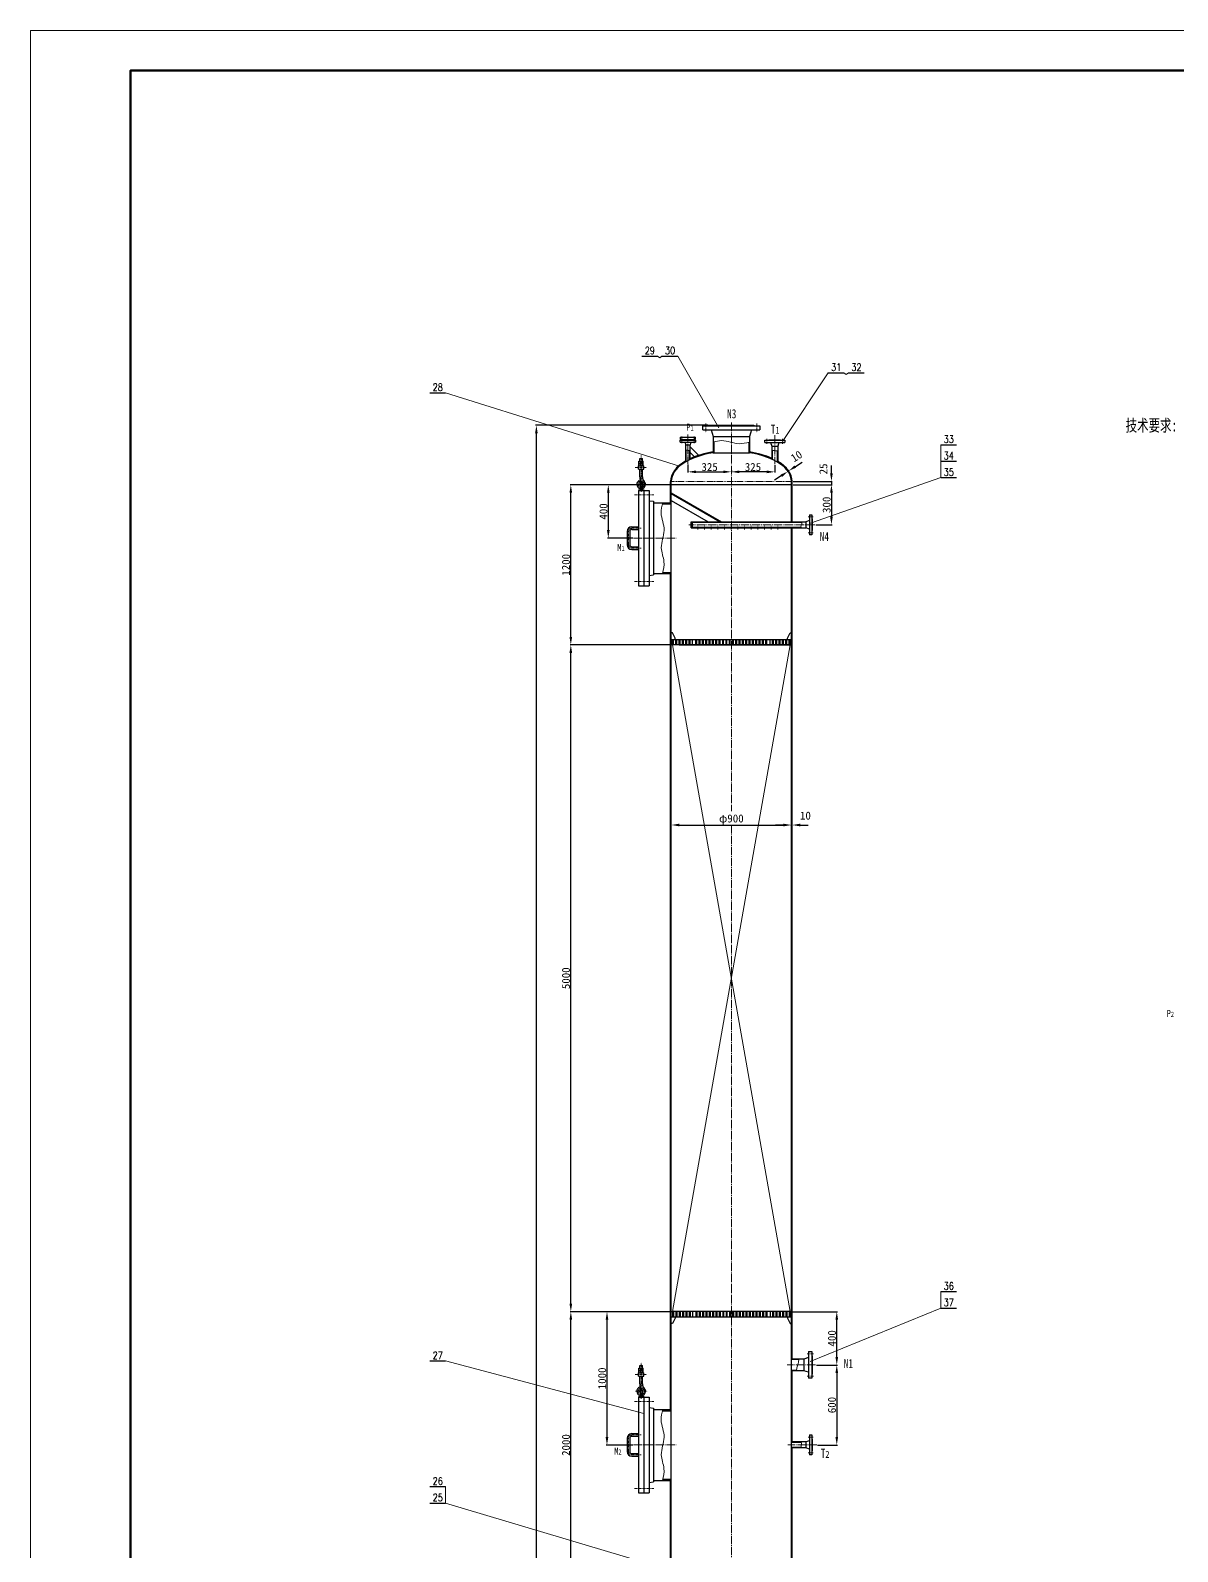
# Model space of a CAD drawing. Extents: x -6371 to 73907, y -14473 to 10757.
# Drawn here: x 56087 to 64683, y -649 to 10757 of the extents above; entities that cross this region are included whole.
import ezdxf
from ezdxf.enums import TextEntityAlignment as Align

# ---------------------------------------------------------------- set-up
doc = ezdxf.new("R2010")
doc.units = 0
doc.header["$LTSCALE"] = 25
doc.header["$PDMODE"] = 1
for name, pattern in [('JXX-L', [2.95, 1.9, -0.25, 0.15, -0.25, 0.15, -0.25]), ('ZXX-L', [3.28, 2.5, -0.3, 0.18, -0.3]), ('ZXX-S', [1.27, 0.75, -0.2, 0.12, -0.2])]:
    doc.linetypes.add(name, pattern=pattern)
doc.layers.get('Defpoints').update_dxf_attribs({"linetype": 'CONTINUOUS'})
for name, color, linetype, lineweight in [('A 粗实线', 1, 'CONTINUOUS', 25), ('B 细实线', 7, 'CONTINUOUS', 15), ('C 文 字', 2, 'CONTINUOUS', 20), ('D 短中心线', 3, 'ZXX-S', 18), ('E 长中心线', 3, 'ZXX-L', 15), ('I 长双点线', 3, 'JXX-L', 15), ('J 标注尺寸', 2, 'CONTINUOUS', 15)]:
    doc.layers.add(name, color=color, linetype=linetype, lineweight=lineweight)
doc.styles.add('HZTXT', font='SIMFANG.TTF', dxfattribs={"width": 0.75})
doc.styles.add('ROMANC', font='romanc', dxfattribs={"width": 0.7, "height": 6})
doc.styles.get("Standard").update_dxf_attribs({"font": 'SIMFANG.TTF'})
doc.dimstyles.new('通用标注4.0', dxfattribs={"dimtxt": 60, "dimasz": 60, "dimexe": 6, "dimexo": 6, "dimgap": 6, "dimtad": 1, "dimdec": 0, "dimzin": 0, "dimdsep": 46, "dimtxsty": 'Standard', "dimcen": 6, "dimadec": 0, "dimazin": 0, "dimtfac": 0.375, "dimtdec": 0, "dimtmove": 2, "dimatfit": 3, "dimfxl": 0, "dimtzin": 0, "dimarcsym": 0})

# ---------------------------------------------------------------- blocks, each defined once
blk = doc.blocks.new('*D110')
at = {"layer": 'Defpoints', "color": 0}
for p in [(60136, 1150), (60899, 1150), (60899, -850)]:
    blk.add_point(p, dxfattribs=at)
at = {"layer": 'J 标注尺寸', "color": 0, "lineweight": -2}
for p, q in [((60893, 1150), (60130, 1150)), ((60136, -790), (60136, 1090)), ((60893, -850), (60130, -850))]:
    blk.add_line(p, q, dxfattribs=at)
at = {"layer": 'J 标注尺寸', "color": 0}
for points in [[(60126, 1090), (60146, 1090), (60136, 1150)], [(60126, -790), (60146, -790), (60136, -850)]]:
    blk.add_solid(points, dxfattribs=at)
at = {"layer": 'J 标注尺寸', "color": 0, "insert": (60100, 150), "char_height": 60, "attachment_point": 5, "rotation": 90}
blk.add_mtext('2000', dxfattribs=at)
blk = doc.blocks.new('*D111')
at = {"layer": 'Defpoints', "color": 0}
for p in [(60136, 6150), (60899, 6150), (60899, 1150)]:
    blk.add_point(p, dxfattribs=at)
at = {"layer": 'J 标注尺寸', "color": 0, "lineweight": -2}
for p, q in [((60893, 6150), (60130, 6150)), ((60136, 1210), (60136, 6090)), ((60893, 1150), (60130, 1150))]:
    blk.add_line(p, q, dxfattribs=at)
at = {"layer": 'J 标注尺寸', "color": 0}
for points in [[(60126, 6090), (60146, 6090), (60136, 6150)], [(60126, 1210), (60146, 1210), (60136, 1150)]]:
    blk.add_solid(points, dxfattribs=at)
at = {"layer": 'J 标注尺寸', "color": 0, "insert": (60100, 3650), "char_height": 60, "attachment_point": 5, "rotation": 90}
blk.add_mtext('5000', dxfattribs=at)
blk = doc.blocks.new('*D112')
at = {"layer": 'Defpoints', "color": 0}
for p in [(60136, 7350), (60883, 7350), (60899, 6150)]:
    blk.add_point(p, dxfattribs=at)
at = {"layer": 'J 标注尺寸', "color": 0, "lineweight": -2}
for p, q in [((60877, 7350), (60130, 7350)), ((60136, 6210), (60136, 7290)), ((60893, 6150), (60130, 6150))]:
    blk.add_line(p, q, dxfattribs=at)
at = {"layer": 'J 标注尺寸', "color": 0}
for points in [[(60126, 7290), (60146, 7290), (60136, 7350)], [(60126, 6210), (60146, 6210), (60136, 6150)]]:
    blk.add_solid(points, dxfattribs=at)
at = {"layer": 'J 标注尺寸', "color": 0, "insert": (60100, 6750), "char_height": 60, "attachment_point": 5, "rotation": 90}
blk.add_mtext('1200', dxfattribs=at)
blk = doc.blocks.new('*D113')
at = {"layer": 'Defpoints', "color": 0}
for p in [(60883, 7350), (60417, 6950), (60606, 6950)]:
    blk.add_point(p, dxfattribs=at)
at = {"layer": 'J 标注尺寸', "color": 0, "lineweight": -2}
for p, q in [((60877, 7350), (60411, 7350)), ((60417, 7290), (60417, 7010)), ((60600, 6950), (60411, 6950))]:
    blk.add_line(p, q, dxfattribs=at)
at = {"layer": 'J 标注尺寸', "color": 0}
for points in [[(60407, 7290), (60427, 7290), (60417, 7350)], [(60407, 7010), (60427, 7010), (60417, 6950)]]:
    blk.add_solid(points, dxfattribs=at)
at = {"layer": 'J 标注尺寸', "color": 0, "insert": (60381, 7150), "char_height": 60, "attachment_point": 5, "rotation": 90}
blk.add_mtext('400', dxfattribs=at)
blk = doc.blocks.new('*D114')
at = {"layer": 'Defpoints', "color": 0}
for p in [(61795, 7350), (61965, 7050), (62089, 7050)]:
    blk.add_point(p, dxfattribs=at)
at = {"layer": 'J 标注尺寸', "color": 0, "lineweight": -2}
for p, q in [((61801, 7350), (62095, 7350)), ((62089, 7290), (62089, 7110)), ((61971, 7050), (62095, 7050))]:
    blk.add_line(p, q, dxfattribs=at)
at = {"layer": 'J 标注尺寸', "color": 0}
for points in [[(62079, 7290), (62099, 7290), (62089, 7350)], [(62079, 7110), (62099, 7110), (62089, 7050)]]:
    blk.add_solid(points, dxfattribs=at)
at = {"layer": 'J 标注尺寸', "color": 0, "insert": (62053, 7200), "char_height": 60, "attachment_point": 5, "rotation": 90}
blk.add_mtext('300', dxfattribs=at)
blk = doc.blocks.new('*D115')
at = {"layer": 'Defpoints', "color": 0}
for p in [(61795, 7375), (61795, 7350), (62089, 7350)]:
    blk.add_point(p, dxfattribs=at)
at = {"layer": 'J 标注尺寸', "color": 0, "lineweight": -2}
for p, q in [((62089, 7435), (62089, 7495)), ((61801, 7375), (62095, 7375)), ((61801, 7350), (62095, 7350)), ((62089, 7375), (62089, 7350)), ((62089, 7290), (62089, 7230))]:
    blk.add_line(p, q, dxfattribs=at)
at = {"layer": 'J 标注尺寸', "color": 0}
for points in [[(62079, 7435), (62099, 7435), (62089, 7375)], [(62079, 7290), (62099, 7290), (62089, 7350)]]:
    blk.add_solid(points, dxfattribs=at)
at = {"layer": 'J 标注尺寸', "color": 0, "insert": (62029, 7469), "char_height": 60, "attachment_point": 5, "rotation": 90}
blk.add_mtext('25', dxfattribs=at)
blk = doc.blocks.new('*D116')
at = {"layer": 'Defpoints', "color": 0}
for p in [(61014, 7508), (61339, 7462), (61339, 7447)]:
    blk.add_point(p, dxfattribs=at)
at = {"layer": 'J 标注尺寸', "color": 0, "lineweight": -2}
for p, q in [((61014, 7502), (61014, 7441)), ((61074, 7447), (61279, 7447)), ((61339, 7456), (61339, 7441))]:
    blk.add_line(p, q, dxfattribs=at)
at = {"layer": 'J 标注尺寸', "color": 0}
for points in [[(61074, 7457), (61074, 7437), (61014, 7447)], [(61279, 7457), (61279, 7437), (61339, 7447)]]:
    blk.add_solid(points, dxfattribs=at)
at = {"layer": 'J 标注尺寸', "color": 0, "insert": (61176, 7483), "char_height": 60, "attachment_point": 5}
blk.add_mtext('325', dxfattribs=at)
blk = doc.blocks.new('*D117')
at = {"layer": 'Defpoints', "color": 0}
for p in [(61339, 7456), (61339, 7447), (61664, 7504)]:
    blk.add_point(p, dxfattribs=at)
at = {"layer": 'J 标注尺寸', "color": 0, "lineweight": -2}
for p, q in [((61339, 7450), (61339, 7441)), ((61604, 7447), (61399, 7447)), ((61664, 7498), (61664, 7441))]:
    blk.add_line(p, q, dxfattribs=at)
at = {"layer": 'J 标注尺寸', "color": 0}
for points in [[(61399, 7457), (61399, 7437), (61339, 7447)], [(61604, 7457), (61604, 7437), (61664, 7447)]]:
    blk.add_solid(points, dxfattribs=at)
at = {"layer": 'J 标注尺寸', "color": 0, "insert": (61501, 7483), "char_height": 60, "attachment_point": 5}
blk.add_mtext('325', dxfattribs=at)
blk = doc.blocks.new('*D118')
at = {"layer": 'Defpoints', "color": 0}
for p in [(61767, 7445), (61768, 7454), (61772, 7448)]:
    blk.add_point(p, dxfattribs=at)
at = {"layer": 'J 标注尺寸', "color": 0, "lineweight": -2}
for p, q in [((61713, 7418), (61663, 7385)), ((61764, 7450), (61760, 7455)), ((61763, 7450), (61768, 7454)), ((61769, 7453), (61765, 7459)), ((61819, 7486), (61869, 7519))]:
    blk.add_line(p, q, dxfattribs=at)
at = {"layer": 'J 标注尺寸', "color": 0}
for points in [[(61708, 7426), (61719, 7409), (61763, 7450)], [(61813, 7495), (61824, 7478), (61768, 7454)]]:
    blk.add_solid(points, dxfattribs=at)
at = {"layer": 'J 标注尺寸', "color": 0, "insert": (61827, 7564), "char_height": 60, "attachment_point": 5, "rotation": 33.0269}
blk.add_mtext('10', dxfattribs=at)
blk = doc.blocks.new('*D119')
at = {"layer": 'Defpoints', "color": 0}
for p in [(61789, 4799), (60889, 4741), (61789, 4749)]:
    blk.add_point(p, dxfattribs=at)
at = {"layer": 'J 标注尺寸', "color": 0, "lineweight": -2}
for p, q in [((60889, 4747), (60889, 4805)), ((60949, 4799), (61729, 4799)), ((61789, 4755), (61789, 4805))]:
    blk.add_line(p, q, dxfattribs=at)
at = {"layer": 'J 标注尺寸', "color": 0}
for points in [[(60949, 4809), (60949, 4789), (60889, 4799)], [(61729, 4809), (61729, 4789), (61789, 4799)]]:
    blk.add_solid(points, dxfattribs=at)
at = {"layer": 'J 标注尺寸', "color": 0, "insert": (61339, 4840), "char_height": 60, "attachment_point": 5}
blk.add_mtext('φ900', dxfattribs=at)
blk = doc.blocks.new('*D120')
at = {"layer": 'Defpoints', "color": 0}
for p in [(61795, 4799), (61789, 4750), (61795, 4750)]:
    blk.add_point(p, dxfattribs=at)
at = {"layer": 'J 标注尺寸', "color": 0, "lineweight": -2}
for p, q in [((61729, 4799), (61669, 4799)), ((61789, 4756), (61789, 4805)), ((61789, 4799), (61795, 4799)), ((61795, 4756), (61795, 4805)), ((61855, 4799), (61915, 4799))]:
    blk.add_line(p, q, dxfattribs=at)
at = {"layer": 'J 标注尺寸', "color": 0}
for points in [[(61729, 4809), (61729, 4789), (61789, 4799)], [(61855, 4809), (61855, 4789), (61795, 4799)]]:
    blk.add_solid(points, dxfattribs=at)
at = {"layer": 'J 标注尺寸', "color": 0, "insert": (61894, 4869), "char_height": 60, "attachment_point": 5}
blk.add_mtext('10', dxfattribs=at)
blk = doc.blocks.new('*D121')
at = {"layer": 'Defpoints', "color": 0}
for p in [(60899, 1150), (60407, 150), (60606, 150)]:
    blk.add_point(p, dxfattribs=at)
at = {"layer": 'J 标注尺寸', "color": 0, "lineweight": -2}
for p, q in [((60893, 1150), (60401, 1150)), ((60407, 1090), (60407, 210)), ((60600, 150), (60401, 150))]:
    blk.add_line(p, q, dxfattribs=at)
at = {"layer": 'J 标注尺寸', "color": 0}
for points in [[(60397, 1090), (60417, 1090), (60407, 1150)], [(60397, 210), (60417, 210), (60407, 150)]]:
    blk.add_solid(points, dxfattribs=at)
at = {"layer": 'J 标注尺寸', "color": 0, "insert": (60371, 650), "char_height": 60, "attachment_point": 5, "rotation": 90}
blk.add_mtext('1000', dxfattribs=at)
blk = doc.blocks.new('*D122')
at = {"layer": 'Defpoints', "color": 0}
for p in [(61779, 1150), (62129, 1150), (61970, 750)]:
    blk.add_point(p, dxfattribs=at)
at = {"layer": 'J 标注尺寸', "color": 0, "lineweight": -2}
for p, q in [((61785, 1150), (62135, 1150)), ((62129, 810), (62129, 1090)), ((61976, 750), (62135, 750))]:
    blk.add_line(p, q, dxfattribs=at)
at = {"layer": 'J 标注尺寸', "color": 0}
for points in [[(62119, 1090), (62139, 1090), (62129, 1150)], [(62119, 810), (62139, 810), (62129, 750)]]:
    blk.add_solid(points, dxfattribs=at)
at = {"layer": 'J 标注尺寸', "color": 0, "insert": (62093, 950), "char_height": 60, "attachment_point": 5, "rotation": 90}
blk.add_mtext('400', dxfattribs=at)
blk = doc.blocks.new('*D123')
at = {"layer": 'Defpoints', "color": 0}
for p in [(61970, 750), (61978, 150), (62129, 150)]:
    blk.add_point(p, dxfattribs=at)
at = {"layer": 'J 标注尺寸', "color": 0, "lineweight": -2}
for p, q in [((61976, 750), (62135, 750)), ((62129, 690), (62129, 210)), ((61984, 150), (62135, 150))]:
    blk.add_line(p, q, dxfattribs=at)
at = {"layer": 'J 标注尺寸', "color": 0}
for points in [[(62119, 690), (62139, 690), (62129, 750)], [(62119, 210), (62139, 210), (62129, 150)]]:
    blk.add_solid(points, dxfattribs=at)
at = {"layer": 'J 标注尺寸', "color": 0, "insert": (62093, 450), "char_height": 60, "attachment_point": 5, "rotation": 90}
blk.add_mtext('600', dxfattribs=at)
blk = doc.blocks.new('*D160')
at = {"layer": 'Defpoints', "color": 0}
for p in [(59878, 7796), (61171, 7796), (60489, -12580)]:
    blk.add_point(p, dxfattribs=at)
at = {"layer": 'J 标注尺寸', "color": 0, "lineweight": -2}
for p, q in [((61165, 7796), (59872, 7796)), ((59878, -12520), (59878, 7736)), ((60483, -12580), (59872, -12580))]:
    blk.add_line(p, q, dxfattribs=at)
at = {"layer": 'J 标注尺寸', "color": 0}
for points in [[(59868, 7736), (59888, 7736), (59878, 7796)], [(59868, -12520), (59888, -12520), (59878, -12580)]]:
    blk.add_solid(points, dxfattribs=at)
at = {"layer": 'J 标注尺寸', "color": 0, "insert": (59842, -2392), "char_height": 60, "attachment_point": 5, "rotation": 90}
blk.add_mtext('20376', dxfattribs=at)

msp = doc.modelspace()

# ---------------------------------------------------------------- linework, layer by layer
at = {"layer": 'A 粗实线'}
for p, q in [((60667.9, 8315.2), (60786.2, 8315.2)), ((60819.1, 8315.2), (60937.4, 8315.2)), ((62064.5, 8189.6), (62182.7, 8189.6)), ((62215.7, 8189.6), (62333.9, 8189.6)), ((59078.5, 8039.6), (59196.7, 8039.6)), ((61126.4, 7760.9), (61126.4, 7792.9)), ((61126.4, 7792.9), (61551.4, 7792.9)), ((61126.4, 7760.9), (61551.4, 7760.9)), ((61171.4, 7792.9), (61171.4, 7795.9)), ((61171.4, 7795.9), (61506.4, 7795.9)), ((61188.9, 7760.9), (61202.4, 7711.9)), ((61488.9, 7760.9), (61475.4, 7711.9)), ((61506.4, 7795.9), (61506.4, 7792.9)), ((61551.4, 7792.9), (61551.4, 7760.9)), ((60956.4, 7706.5), (60956.4, 7690.5)), ((60956.4, 7706.5), (61071.4, 7706.5)), ((60956.4, 7690.5), (61071.4, 7690.5)), ((60956.4, 7668.5), (60956.4, 7684.5)), ((60956.4, 7684.5), (61071.4, 7684.5)), ((60956.4, 7668.5), (61071.4, 7668.5)), ((60979.9, 7690.5), (60979.9, 7687.5)), ((60979.9, 7684.5), (60979.9, 7687.5)), ((60979.9, 7687.5), (61047.9, 7687.5)), ((60979.9, 7687.5), (61047.9, 7687.5)), ((60991.4, 7668.5), (60997.9, 7648.5)), ((60997.9, 7522.3), (60997.9, 7649.7)), ((60997.9, 7648.5), (61029.9, 7648.5)), ((61036.4, 7668.5), (61029.9, 7648.5)), ((61029.9, 7539), (61029.9, 7649.7)), ((61047.9, 7687.5), (61047.9, 7690.5)), ((61047.9, 7687.5), (61047.9, 7684.5)), ((61071.4, 7690.5), (61071.4, 7706.5)), ((61071.4, 7684.5), (61071.4, 7668.5)), ((61202.4, 7711.9), (61475.4, 7711.9)), ((61202.4, 7711.9), (61202.4, 7589.9)), ((61208.4, 7672.2), (61208.4, 7589.9)), ((61469.4, 7668.9), (61469.4, 7589.9)), ((61475.4, 7711.9), (61475.4, 7589.9)), ((61588.9, 7684.5), (61738.9, 7684.5)), ((61588.9, 7666.5), (61588.9, 7684.5)), ((61588.9, 7666.5), (61738.9, 7666.5)), ((61619.9, 7687.5), (61707.9, 7687.5)), ((61619.9, 7684.5), (61619.9, 7687.5)), ((61631.9, 7666.5), (61641.4, 7638.5)), ((61695.9, 7666.5), (61686.4, 7638.5)), ((61707.9, 7687.5), (61707.9, 7684.5)), ((61738.9, 7684.5), (61738.9, 7666.5)), ((62907.5, 7650), (63025.8, 7650)), ((60652.9, 7527), (60652.9, 7547.1)), ((60652.9, 7547.1), (60672.9, 7547.1)), ((60672.9, 7527), (60672.9, 7547.1)), ((61001.4, 7524.3), (61001.4, 7607.8)), ((61026.4, 7537.4), (61026.4, 7607.8)), ((61029.9, 7634.7), (61094.2, 7570.4)), ((61029.9, 7592.3), (61062.9, 7559.3)), ((61202.4, 7589.9), (61475.4, 7589.9)), ((61641.4, 7638.5), (61641.4, 7542)), ((61641.4, 7638.5), (61686.4, 7638.5)), ((61644.9, 7605.8), (61644.9, 7540.4)), ((61682.9, 7606.5), (61682.9, 7520.5)), ((61686.4, 7638.5), (61686.4, 7518.4)), ((60642.9, 7466), (60642.9, 7491)), ((60642.9, 7491), (60682.9, 7491)), ((60642.9, 7466), (60682.9, 7466)), ((60646.4, 7491), (60646.4, 7527)), ((60646.4, 7527), (60679.4, 7527)), ((60646.4, 7509), (60679.4, 7509)), ((60652.9, 7409.6), (60652.9, 7466)), ((60654.7, 7527), (60654.7, 7491)), ((60671.2, 7527), (60671.2, 7491)), ((60672.9, 7409.6), (60672.9, 7466)), ((60679.4, 7491), (60679.4, 7527)), ((60682.9, 7466), (60682.9, 7491)), ((62907.5, 7526.8), (63025.8, 7526.8)), ((60642.9, 7308), (60642.9, 6593)), ((60642.9, 7308), (60656.6, 7308)), ((60651.6, 7383.4), (60658.6, 7364.6)), ((60654.9, 7352.9), (60654.9, 7312.9)), ((60669.2, 7308), (60682.9, 7308)), ((60670.9, 7352.9), (60670.9, 7312.9)), ((60682.9, 7308), (60682.9, 6593)), ((60682.9, 7308), (60722.9, 7308)), ((60722.9, 7308), (60722.9, 6593)), ((60882.9, 7215.5), (60882.9, 7375.5)), ((61794.9, 7350.5), (60882.9, 7350.5)), ((60888.9, -5849.5), (60888.9, 7375.5)), ((61788.9, 7073), (61788.9, 7375.5)), ((61794.9, 7073), (61794.9, 7375.5)), ((62907.5, 7403.5), (63025.8, 7403.5)), ((60722.9, 7230.5), (60755.9, 7226.4)), ((60755.9, 7226.4), (60755.9, 6674.5)), ((60755.9, 7215.5), (60888.9, 7215.5)), ((60823.7, 7207.5), (60888.9, 7207.5)), ((60888.9, 7290.5), (61265.8, 7073)), ((60888.9, 7284.8), (61255.8, 7073)), ((60888.9, 7232.8), (61165.8, 7073)), ((61036.9, 7028), (61036.9, 7073)), ((61036.9, 7073), (61895.9, 7073)), ((61923.9, 7082.5), (61895.9, 7073)), ((61895.9, 7073), (61895.9, 7028)), ((61923.9, 7125.5), (61941.9, 7125.5)), ((61923.9, 7125.5), (61923.9, 6975.5)), ((61941.9, 7125.5), (61941.9, 6975.5)), ((61941.9, 7094.5), (61944.9, 7094.5)), ((61944.9, 7094.5), (61944.9, 7006.5)), ((60557.9, 7000.5), (60557.9, 6900.5)), ((60577.9, 7000.5), (60577.9, 6900.5)), ((60592.9, 7035.5), (60642.9, 7035.5)), ((60592.9, 7015.5), (60642.9, 7015.5)), ((61036.9, 7069), (61866.7, 7069)), ((61036.9, 7032), (61863.4, 7032)), ((61036.9, 7028), (61895.9, 7028)), ((61042.9, 7032), (61042.9, 7069)), ((61048.9, 7032), (61048.9, 7069)), ((61788.9, -5849.5), (61788.9, 7028)), ((61794.9, 795), (61794.9, 7028)), ((61923.9, 7018.5), (61895.9, 7028)), ((61941.9, 6975.5), (61923.9, 6975.5)), ((61944.9, 7006.5), (61941.9, 7006.5)), ((60592.9, 6885.5), (60642.9, 6885.5)), ((60592.9, 6865.5), (60642.9, 6865.5)), ((60722.9, 6670.5), (60755.9, 6674.5)), ((60755.9, 6685.5), (60888.9, 6685.5)), ((60824.3, 6693.5), (60888.9, 6693.5)), ((60882.9, 415.5), (60882.9, 6685.5)), ((60642.9, 6593), (60722.9, 6593)), ((60898.6, 6240.5), (60888.9, 6240.5)), ((60888.9, 6190.5), (61788.9, 6190.5)), ((60918.9, 6198.9), (60898.6, 6240.5)), ((60898.9, 6150.5), (60898.9, 6190.5)), ((60904.9, 6150.5), (60904.9, 6190.5)), ((60918.9, 6190.5), (60918.9, 6198.9)), ((60923.9, 6150.5), (60923.9, 6190.5)), ((60929.9, 6150.5), (60929.9, 6190.5)), ((60948.9, 6150.5), (60948.9, 6190.5)), ((60954.9, 6150.5), (60954.9, 6190.5)), ((60973.9, 6150.5), (60973.9, 6190.5)), ((60979.9, 6150.5), (60979.9, 6190.5)), ((60998.9, 6150.5), (60998.9, 6190.5)), ((61004.9, 6150.5), (61004.9, 6190.5)), ((61023.9, 6150.5), (61023.9, 6190.5)), ((61029.9, 6150.5), (61029.9, 6190.5)), ((61048.9, 6150.5), (61048.9, 6190.5)), ((61073.9, 6150.5), (61073.9, 6190.5)), ((61079.9, 6150.5), (61079.9, 6190.5)), ((61098.9, 6150.5), (61098.9, 6190.5)), ((61104.9, 6150.5), (61104.9, 6190.5)), ((61123.9, 6150.5), (61123.9, 6190.5)), ((61129.9, 6150.5), (61129.9, 6190.5)), ((61148.9, 6150.5), (61148.9, 6190.5)), ((61154.9, 6150.5), (61154.9, 6190.5)), ((61173.9, 6150.5), (61173.9, 6190.5)), ((61179.9, 6150.5), (61179.9, 6190.5)), ((61198.9, 6150.5), (61198.9, 6190.5)), ((61204.9, 6150.5), (61204.9, 6190.5)), ((61223.9, 6150.5), (61223.9, 6190.5)), ((61229.9, 6150.5), (61229.9, 6190.5)), ((61248.9, 6150.5), (61248.9, 6190.5)), ((61254.9, 6150.5), (61254.9, 6190.5)), ((61273.9, 6150.5), (61273.9, 6190.5)), ((61279.9, 6150.5), (61279.9, 6190.5)), ((61298.9, 6150.5), (61298.9, 6190.5)), ((61304.9, 6150.5), (61304.9, 6190.5)), ((61323.9, 6150.5), (61323.9, 6190.5)), ((61329.9, 6150.5), (61329.9, 6190.5)), ((61347.9, 6150.5), (61347.9, 6190.5)), ((61353.9, 6150.5), (61353.9, 6190.5)), ((61372.9, 6150.5), (61372.9, 6190.5)), ((61378.9, 6150.5), (61378.9, 6190.5)), ((61397.9, 6150.5), (61397.9, 6190.5)), ((61403.9, 6150.5), (61403.9, 6190.5)), ((61422.9, 6150.5), (61422.9, 6190.5)), ((61428.9, 6150.5), (61428.9, 6190.5)), ((61447.9, 6150.5), (61447.9, 6190.5)), ((61453.9, 6150.5), (61453.9, 6190.5)), ((61472.9, 6150.5), (61472.9, 6190.5)), ((61478.9, 6150.5), (61478.9, 6190.5)), ((61497.9, 6150.5), (61497.9, 6190.5)), ((61503.9, 6150.5), (61503.9, 6190.5)), ((61522.9, 6150.5), (61522.9, 6190.5)), ((61528.9, 6150.5), (61528.9, 6190.5)), ((61547.9, 6150.5), (61547.9, 6190.5)), ((61553.9, 6150.5), (61553.9, 6190.5)), ((61572.9, 6150.5), (61572.9, 6190.5)), ((61578.9, 6150.5), (61578.9, 6190.5)), ((61597.9, 6150.5), (61597.9, 6190.5)), ((61603.9, 6150.5), (61603.9, 6190.5)), ((61628.9, 6150.5), (61628.9, 6190.5)), ((61647.9, 6150.5), (61647.9, 6190.5)), ((61653.9, 6150.5), (61653.9, 6190.5)), ((61672.9, 6150.5), (61672.9, 6190.5)), ((61678.9, 6150.5), (61678.9, 6190.5)), ((61697.9, 6150.5), (61697.9, 6190.5)), ((61703.9, 6150.5), (61703.9, 6190.5)), ((61722.9, 6150.5), (61722.9, 6190.5)), ((61728.9, 6150.5), (61728.9, 6190.5)), ((61747.9, 6150.5), (61747.9, 6190.5)), ((61753.9, 6150.5), (61753.9, 6190.5)), ((61758.9, 6198.9), (61779.3, 6240.5)), ((61758.9, 6190.5), (61758.9, 6198.9)), ((61772.9, 6150.5), (61772.9, 6190.5)), ((61778.9, 6150.5), (61778.9, 6190.5)), ((61779.3, 6240.5), (61788.9, 6240.5)), ((61778.9, 6150.5), (60898.9, 6150.5)), ((60948.9, 6150.5), (61778.9, 6150.5)), ((62907.5, 1300.8), (63025.8, 1300.8)), ((60898.9, 1150.5), (60898.9, 1110.5)), ((61778.9, 1150.5), (60898.9, 1150.5)), ((60904.9, 1150.5), (60904.9, 1110.5)), ((60923.9, 1150.5), (60923.9, 1110.5)), ((60929.9, 1150.5), (60929.9, 1110.5)), ((60948.9, 1150.5), (60948.9, 1110.5)), ((60954.9, 1150.5), (60954.9, 1110.5)), ((60973.9, 1150.5), (60973.9, 1110.5)), ((60979.9, 1150.5), (60979.9, 1110.5)), ((60998.9, 1150.5), (60998.9, 1110.5)), ((61004.9, 1150.5), (61004.9, 1110.5)), ((61023.9, 1150.5), (61023.9, 1110.5)), ((61029.9, 1150.5), (61029.9, 1110.5)), ((61048.9, 1150.5), (61048.9, 1110.5)), ((61073.9, 1150.5), (61073.9, 1110.5)), ((61079.9, 1150.5), (61079.9, 1110.5)), ((61098.9, 1150.5), (61098.9, 1110.5)), ((61104.9, 1150.5), (61104.9, 1110.5)), ((61123.9, 1150.5), (61123.9, 1110.5)), ((61129.9, 1150.5), (61129.9, 1110.5)), ((61148.9, 1150.5), (61148.9, 1110.5)), ((61154.9, 1150.5), (61154.9, 1110.5)), ((61173.9, 1150.5), (61173.9, 1110.5)), ((61179.9, 1150.5), (61179.9, 1110.5)), ((61198.9, 1150.5), (61198.9, 1110.5)), ((61204.9, 1150.5), (61204.9, 1110.5)), ((61223.9, 1150.5), (61223.9, 1110.5)), ((61229.9, 1150.5), (61229.9, 1110.5)), ((61248.9, 1150.5), (61248.9, 1110.5)), ((61254.9, 1150.5), (61254.9, 1110.5)), ((61273.9, 1150.5), (61273.9, 1110.5)), ((61279.9, 1150.5), (61279.9, 1110.5)), ((61298.9, 1150.5), (61298.9, 1110.5)), ((61304.9, 1150.5), (61304.9, 1110.5)), ((61323.9, 1150.5), (61323.9, 1110.5)), ((61329.9, 1150.5), (61329.9, 1110.5)), ((61347.9, 1150.5), (61347.9, 1110.5)), ((61353.9, 1150.5), (61353.9, 1110.5)), ((61372.9, 1150.5), (61372.9, 1110.5)), ((61378.9, 1150.5), (61378.9, 1110.5)), ((61397.9, 1150.5), (61397.9, 1110.5)), ((61403.9, 1150.5), (61403.9, 1110.5)), ((61422.9, 1150.5), (61422.9, 1110.5)), ((61428.9, 1150.5), (61428.9, 1110.5)), ((61447.9, 1150.5), (61447.9, 1110.5)), ((61453.9, 1150.5), (61453.9, 1110.5)), ((61472.9, 1150.5), (61472.9, 1110.5)), ((61478.9, 1150.5), (61478.9, 1110.5)), ((61497.9, 1150.5), (61497.9, 1110.5)), ((61503.9, 1150.5), (61503.9, 1110.5)), ((61522.9, 1150.5), (61522.9, 1110.5)), ((61528.9, 1150.5), (61528.9, 1110.5)), ((61547.9, 1150.5), (61547.9, 1110.5)), ((61553.9, 1150.5), (61553.9, 1110.5)), ((61572.9, 1150.5), (61572.9, 1110.5)), ((61578.9, 1150.5), (61578.9, 1110.5)), ((61597.9, 1150.5), (61597.9, 1110.5)), ((61603.9, 1150.5), (61603.9, 1110.5)), ((61628.9, 1150.5), (61628.9, 1110.5)), ((61647.9, 1150.5), (61647.9, 1110.5)), ((61653.9, 1150.5), (61653.9, 1110.5)), ((61672.9, 1150.5), (61672.9, 1110.5)), ((61678.9, 1150.5), (61678.9, 1110.5)), ((61697.9, 1150.5), (61697.9, 1110.5)), ((61703.9, 1150.5), (61703.9, 1110.5)), ((61722.9, 1150.5), (61722.9, 1110.5)), ((61728.9, 1150.5), (61728.9, 1110.5)), ((61747.9, 1150.5), (61747.9, 1110.5)), ((61753.9, 1150.5), (61753.9, 1110.5)), ((61772.9, 1150.5), (61772.9, 1110.5)), ((61778.9, 1150.5), (61778.9, 1110.5)), ((62907.5, 1177.6), (63025.8, 1177.6)), ((60888.9, 1110.5), (61788.9, 1110.5)), ((60898.6, 1060.5), (60888.9, 1060.5)), ((60918.9, 1102), (60898.6, 1060.5)), ((60918.9, 1110.5), (60918.9, 1102)), ((61758.9, 1110.5), (61758.9, 1102)), ((61758.9, 1102), (61779.3, 1060.5)), ((61779.3, 1060.5), (61788.9, 1060.5)), ((61917.9, 805.5), (61881.9, 795)), ((61917.9, 850.5), (61941.9, 850.5)), ((61917.9, 850.5), (61917.9, 650.5)), ((61941.9, 850.5), (61941.9, 650.5)), ((61941.9, 819.5), (61944.9, 819.5)), ((61944.9, 819.5), (61944.9, 681.5)), ((59078.5, 780.6), (59196.7, 780.6)), ((60642.9, 691), (60682.9, 691)), ((60642.9, 666), (60642.9, 691)), ((60646.4, 727), (60679.4, 727)), ((60646.4, 691), (60646.4, 727)), ((60646.4, 709), (60679.4, 709)), ((60652.9, 727), (60652.9, 747.1)), ((60652.9, 747.1), (60672.9, 747.1)), ((60654.7, 727), (60654.7, 691)), ((60671.2, 727), (60671.2, 691)), ((60672.9, 727), (60672.9, 747.1)), ((60679.4, 691), (60679.4, 727)), ((60682.9, 666), (60682.9, 691)), ((61881.9, 795), (61788.9, 795)), ((61844.1, 791), (61788.9, 791)), ((61826.9, 710), (61788.9, 710)), ((61881.9, 706), (61788.9, 706)), ((61794.9, 173), (61794.9, 706)), ((61881.9, 795), (61881.9, 706)), ((61917.9, 695.5), (61881.9, 706)), ((60642.9, 666), (60682.9, 666)), ((60651.6, 583.4), (60658.6, 564.6)), ((60652.9, 609.6), (60652.9, 666)), ((60672.9, 609.6), (60672.9, 666)), ((61941.9, 650.5), (61917.9, 650.5)), ((61944.9, 681.5), (61941.9, 681.5)), ((60642.9, 508), (60642.9, -207)), ((60642.9, 508), (60656.6, 508)), ((60654.9, 552.9), (60654.9, 512.9)), ((60669.2, 508), (60682.9, 508)), ((60670.9, 552.9), (60670.9, 512.9)), ((60682.9, 508), (60682.9, -207)), ((60682.9, 508), (60722.9, 508)), ((60722.9, 508), (60722.9, -207)), ((60722.9, 430.5), (60755.9, 426.4)), ((60755.9, 426.4), (60755.9, -125.5)), ((60755.9, 415.5), (60888.9, 415.5)), ((60823.7, 407.5), (60888.9, 407.5)), ((60592.9, 235.5), (60642.9, 235.5)), ((60557.9, 200.5), (60557.9, 100.5)), ((60577.9, 200.5), (60577.9, 100.5)), ((60592.9, 215.5), (60642.9, 215.5)), ((61895.9, 173), (61788.9, 173)), ((61863.2, 169.5), (61788.9, 169.5)), ((61863.9, 131.5), (61788.9, 131.5)), ((61895.9, 128), (61788.9, 128)), ((61794.9, -6258.2), (61794.9, 128)), ((61923.9, 182.5), (61895.9, 173)), ((61895.9, 173), (61895.9, 128)), ((61923.9, 118.5), (61895.9, 128)), ((61923.9, 225.5), (61923.9, 75.5)), ((61923.9, 225.5), (61941.9, 225.5)), ((61941.9, 225.5), (61941.9, 75.5)), ((61941.9, 194.5), (61944.9, 194.5)), ((61944.9, 194.5), (61944.9, 106.5)), ((60592.9, 85.5), (60642.9, 85.5)), ((60592.9, 65.5), (60642.9, 65.5)), ((61941.9, 75.5), (61923.9, 75.5)), ((61944.9, 106.5), (61941.9, 106.5)), ((60824.3, -106.5), (60888.9, -106.5)), ((59078.5, -161.9), (59196.7, -161.9)), ((60642.9, -207), (60722.9, -207)), ((60722.9, -129.5), (60755.9, -125.5)), ((60755.9, -114.5), (60888.9, -114.5)), ((60882.9, -6258.2), (60882.9, -114.5)), ((59078.5, -285.2), (59196.7, -285.2))]:
    msp.add_line(p, q, dxfattribs=at)
at = {"layer": 'A 粗实线', "color": 5, "lineweight": 120}
msp.add_lwpolyline([(73606.8, -14173.2), (73606.8, 10456.8), (56836.8, 10456.8), (56836.8, -14173.2)], close=True, dxfattribs=at)
at = {"layer": 'A 粗实线'}
for centre in [(60662.9, 7312.9), (60662.9, 512.9)]:
    msp.add_circle(centre, 8, dxfattribs=at)
for centre, radius, start, end in [((60662.9, 7352.9), 32.5, 110.44381, 255.74997), ((60662.9, 7352.9), 12.5, 110.44381, 230.20818), ((60722.9, 7409.6), 70, 180, 223.34176), ((60662.9, 7352.9), 8, 0, 180), ((60662.9, 7352.9), 32.5, 284.25003, 43.34176), ((60662.9, 7352.9), 12.5, 309.79182, 43.34176), ((60722.9, 7409.6), 50, 180, 223.34176), ((60592.9, 7000.5), 35, 90, 180), ((60592.9, 7000.5), 15, 90, 180), ((60592.9, 6900.5), 35, 180, 270), ((60592.9, 6900.5), 15, 180, 270), ((60662.9, 552.9), 32.5, 110.44381, 255.74997), ((60722.9, 609.6), 70, 180, 223.34176), ((60662.9, 552.9), 32.5, 284.25003, 43.34176), ((60722.9, 609.6), 50, 180, 223.34176), ((60662.9, 552.9), 12.5, 110.44381, 230.20818), ((60662.9, 552.9), 8, 0, 180), ((60662.9, 552.9), 12.5, 309.79182, 43.34176), ((60592.9, 200.5), 35, 90, 180), ((60592.9, 200.5), 15, 90, 180), ((60592.9, 100.5), 35, 180, 270), ((60592.9, 100.5), 15, 180, 270)]:
    msp.add_arc(centre, radius, start, end, dxfattribs=at)
for major_axis, ratio, start_param, end_param in [((-456, 0), 0.5065789, 5.5571418, 6.2831853), ((-450, 0), 0.5, 5.0205778, 6.2831853), ((-456, 0), 0.5065789, 5.016392, 5.4569262), ((-456, 0), 0.5065789, 3.987066, 4.4083859), ((-450, 0), 0.5, 3.1415927, 4.4042001), ((-456, 0), 0.5065789, 3.1415927, 3.8458982)]:
    msp.add_ellipse((61338.9, 7375.5), major_axis=major_axis, ratio=ratio, start_param=start_param, end_param=end_param, dxfattribs=at)
for points in [[(60888.9, 7350.5), (60882.9, 7354.7), (60882.9, 7346.3)], [(61788.9, 7350.5), (61794.9, 7354.7), (61794.9, 7346.3)]]:
    msp.add_solid(points, dxfattribs=at)
at = {"layer": 'B 细实线'}
for p, q in [((60802.6, 8301.8), (60786.2, 8315.2)), ((60802.6, 8301.8), (60819.1, 8315.2)), ((61244.8, 7776), (60937.4, 8315.2)), ((61723.4, 7675.5), (62064.5, 8189.6)), ((62199.2, 8176.3), (62182.7, 8189.6)), ((62199.2, 8176.3), (62215.7, 8189.6)), ((60950.8, 7489.3), (59196.7, 8039.6)), ((62907.5, 7650), (62907.5, 7526.8)), ((62907.5, 7526.8), (62907.5, 7403.5)), ((61932.4, 7062.9), (62907.5, 7403.5)), ((61778.9, 6150.5), (60898.9, 1150.5)), ((60898.9, 6150.5), (61778.9, 1150.5)), ((62907.5, 1300.8), (62907.5, 1177.6)), ((61929.8, 776.8), (62907.5, 1177.6)), ((60682.9, 386.2), (59196.7, 780.6)), ((59196.7, -161.9), (59196.7, -285.2)), ((60979.9, -816.9), (59196.7, -285.2))]:
    msp.add_line(p, q, dxfattribs=at)
msp.add_lwpolyline([(73906.8, -14473.2), (73906.8, 10756.8), (56086.8, 10756.8), (56086.8, -14473.2)], close=True, dxfattribs=at)
for points, knots in [([(61475.4, 7670.3), (61449.2, 7664.4), (61379, 7645.4), (61288.6, 7692.9), (61223.7, 7675.7), (61202.4, 7670.8)], [159.4403924, 159.4403924, 159.4403924, 159.4403924, 239.022611, 371.4139892, 436.2430538, 436.2430538, 436.2430538, 436.2430538]), ([(60826.1, 7215.5), (60818.1, 7190.1), (60801.6, 7121.5), (60856.9, 7008.5), (60795.6, 6886.2), (60844, 6779.2), (60830.2, 6714.9), (60822.1, 6685.5)], [28.340698, 28.340698, 28.340698, 28.340698, 106.4006602, 239.022611, 371.4139892, 477.2574258, 566.7141088, 566.7141088, 566.7141088, 566.7141088]), ([(60826.1, 415.5), (60818.1, 390.1), (60801.6, 321.5), (60856.9, 208.5), (60795.6, 86.2), (60844, -20.8), (60830.2, -85.1), (60822.1, -114.5)], [28.340698, 28.340698, 28.340698, 28.340698, 106.4006602, 239.022611, 371.4139892, 477.2574258, 566.7141088, 566.7141088, 566.7141088, 566.7141088])]:
    msp.add_open_spline(points, degree=3, knots=knots, dxfattribs=at)
for points in [[(61029.9, 7609.3), (61019.2, 7606.5), (61008.7, 7609.3), (60997.9, 7606.3)], [(61686.4, 7607.6), (61669.2, 7604.9), (61658.7, 7607.7), (61641.4, 7604.6)], [(61865.6, 7028), (61860.8, 7040.9), (61868, 7058), (61865.2, 7073)], [(61865, 128), (61862.3, 145.2), (61865.1, 155.7), (61862, 173)]]:
    msp.add_spline(points, degree=3, dxfattribs=at)
msp.add_open_spline([(61844.5, 795), (61841.6, 765.3), (61830.8, 735.6), (61826.2, 706)], degree=3, dxfattribs=at)
at = {"layer": 'D 短中心线'}
for p, q in [((61148.9, 7808.9), (61148.9, 7744.9)), ((61528.9, 7808.9), (61528.9, 7744.9)), ((60968.2, 7713.2), (60968.2, 7660.5)), ((61059.7, 7712.4), (61059.7, 7660.5)), ((61604.4, 7693.5), (61604.4, 7657.5)), ((61723.4, 7693.5), (61723.4, 7657.5)), ((60662.9, 7409.6), (60662.9, 7569.2)), ((60618.6, 7478.5), (60706.7, 7478.5)), ((60620.5, 7352.9), (60708.6, 7352.9)), ((60643.1, 7312.9), (60684.6, 7312.9)), ((60662.9, 7370.2), (60662.9, 7296.3)), ((60614, 7275.5), (60757.5, 7275.5)), ((61950.9, 7110), (61914.9, 7110)), ((60567.9, 6900.5), (60567.9, 7000.5)), ((60592.9, 7025.5), (60663, 7025.5)), ((61086.9, 7015.2), (61086.9, 7042.6)), ((61136.9, 7015.2), (61136.9, 7042.6)), ((61186.9, 7015.2), (61186.9, 7042.6)), ((61236.9, 7015.2), (61236.9, 7042.6)), ((61286.9, 7015.2), (61286.9, 7042.6)), ((61336.9, 7015.2), (61336.9, 7042.6)), ((61386.9, 7015.2), (61386.9, 7042.6)), ((61436.9, 7015.2), (61436.9, 7042.6)), ((61486.9, 7015.2), (61486.9, 7042.6)), ((61536.9, 7015.2), (61536.9, 7042.6)), ((61586.9, 7015.2), (61586.9, 7042.6)), ((61636.9, 7015.2), (61636.9, 7042.6)), ((61686.9, 7015.2), (61686.9, 7042.6)), ((61950.9, 6991), (61914.9, 6991)), ((60592.9, 6875.5), (60663, 6875.5)), ((60614, 6625.5), (60757.5, 6625.5)), ((61953.9, 835), (61905.9, 835)), ((60662.9, 609.6), (60662.9, 769.2)), ((60618.6, 678.5), (60706.7, 678.5)), ((61953.9, 666), (61905.9, 666)), ((60614, 475.5), (60757.5, 475.5)), ((60620.5, 552.9), (60708.6, 552.9)), ((60643.1, 512.9), (60684.6, 512.9)), ((60662.9, 570.2), (60662.9, 496.3)), ((60567.9, 100.5), (60567.9, 200.5)), ((60592.9, 225.5), (60663, 225.5)), ((61950.9, 210), (61914.9, 210)), ((60592.9, 75.5), (60663, 75.5)), ((61950.9, 91), (61914.9, 91)), ((60614, -174.5), (60757.5, -174.5))]:
    msp.add_line(p, q, dxfattribs=at)
for centre, radius, start, end in [((60662.9, 7352.9), 22.5, 92.81285, 249.1725), ((60722.9, 7409.6), 60, 180, 223.34176), ((60662.9, 7352.9), 22.5, 290.8275, 43.34176), ((60592.9, 7000.5), 25, 90, 180), ((60592.9, 6900.5), 25, 180, 270), ((60662.9, 552.9), 22.5, 92.81285, 249.1725), ((60722.9, 609.6), 60, 180, 223.34176), ((60662.9, 552.9), 22.5, 290.8275, 43.34176), ((60592.9, 200.5), 25, 90, 180), ((60592.9, 100.5), 25, 180, 270)]:
    msp.add_arc(centre, radius, start, end, dxfattribs=at)
at = {"layer": 'E 长中心线'}
for p, q in [((61338.9, 7816.9), (61338.9, 4901.8)), ((61013.9, 7726.3), (61013.9, 7508.1)), ((61663.9, 7721.1), (61663.9, 7503.6)), ((61964.9, 7050.5), (61020.7, 7050.5)), ((60605.9, 6950.5), (60927.1, 6950.5)), ((60605.9, 6950.5), (60927.1, 6950.5)), ((61338.9, 4799.1), (61338.9, -6378.6)), ((61969.6, 750.5), (61756.8, 750.5)), ((60605.9, 150.5), (60927.1, 150.5)), ((60605.9, 150.5), (60927.1, 150.5)), ((61978.5, 150.5), (61761, 150.5))]:
    msp.add_line(p, q, dxfattribs=at)
at = {"layer": 'I 长双点线'}
msp.add_line((61794.9, 7375.5), (60882.9, 7375.5), dxfattribs=at)

# ---------------------------------------------------------------- texts
at = {"layer": 'C 文 字', "style": 'ROMANC', "width": 0.8}
for s, p in [('29', (60728.3, 8356.8)), ('30', (60879.5, 8356.8)), ('31', (62124.9, 8231.3)), ('32', (62276.1, 8231.3)), ('28', (59138.9, 8081.2)), ('33', (62968, 7691.6)), ('34', (62968, 7568.4)), ('35', (62968, 7445.1)), ('36', (62968, 1342.5)), ('37', (62968, 1219.2)), ('27', (59138.9, 822.2)), ('26', (59138.9, -120.3)), ('25', (59138.9, -243.6))]:
    msp.add_text(s, height=55.46, dxfattribs=at).set_placement(p, align=Align.MIDDLE)
at = {"layer": 'C 文 字', "style": 'HZTXT', "width": 0.7}
msp.add_text('技术要求:', height=90, dxfattribs=at).set_placement((64293.3, 7750.3))
at = {"layer": 'C 文 字', "char_height": 68.04, "width": 1088.64, "attachment_point": 1, "style": 'HZTXT'}
for s, insert in [('N3', (61307.1, 7916.5)), ('{\\H0.7716x;P\\H0.7385x;1}', (61002.2, 7809.3)), ('T{\\H0.7716x;1}', (61634.2, 7801.2)), ('N4', (62001.1, 6995.9)), ('{\\H0.7716x;M\\H0.7385x;1}', (60484.8, 6905.9)), ('{\\H0.7716x;P\\H0.7385x;2}', (64601.5, 3412.9)), ('N1', (62181.3, 794.8)), ('{\\H0.7716x;M\\H0.7385x;2}', (60461.5, 131.6)), ('T{\\H0.7716x;2}', (62009.1, 122.2))]:
    msp.add_mtext(s, dxfattribs=dict(at, insert=insert))

# ---------------------------------------------------------------- dimensions: what is measured, and where the dimension line sits
at = {"layer": 'J 标注尺寸'}
for base, p1, p2, picture, middle in [((59878, 7795.9), (60488.9, -12579.7), (61171.4, 7795.9), '*D160', (59842, -2391.9)), ((60135.8, 7350.5), (60898.9, 6150.5), (60882.9, 7350.5), '*D112', (60099.8, 6750.5)), ((60417, 6950.5), (60882.9, 7350.5), (60605.9, 6950.5), '*D113', (60381, 7150.5)), ((62089.4, 7050.5), (61794.9, 7350.5), (61964.9, 7050.5), '*D114', (62053.4, 7200.5)), ((60135.8, 6150.5), (60898.9, 1150.5), (60898.9, 6150.5), '*D111', (60099.8, 3650.5)), ((60135.8, 1150.5), (60898.9, -849.5), (60898.9, 1150.5), '*D110', (60099.8, 150.5)), ((60406.6, 150.5), (60898.9, 1150.5), (60605.9, 150.5), '*D121', (60370.6, 650.5)), ((62128.9, 1150.5), (61969.6, 750.5), (61778.9, 1150.5), '*D122', (62092.9, 950.5)), ((62128.9, 150.5), (61969.6, 750.5), (61978.5, 150.5), '*D123', (62092.9, 450.5))]:
    dim = msp.add_linear_dim(base=base, p1=p1, p2=p2, angle=90, dimstyle='通用标注4.0', dxfattribs=at)
    dim.commit()
    dim.dimension.update_dxf_attribs({"geometry": picture, "text_midpoint": middle})
dim = msp.add_linear_dim(base=(61768.3, 7453.6), p1=(61767.2, 7444.6), p2=(61772, 7447.7), angle=33.02693, text='10', dimstyle='通用标注4.0', dxfattribs=at)
dim.commit()
dim.dimension.update_dxf_attribs({"geometry": '*D118', "text_midpoint": (61827.5, 7563.6), "dimtype": 161})
for p1, p2, picture, middle in [((61013.9, 7508.1), (61338.9, 7461.8), '*D116', (61176.4, 7483.2)), ((61663.9, 7503.6), (61338.9, 7455.8), '*D117', (61501.4, 7483.2))]:
    dim = msp.add_linear_dim(base=(61338.9, 7447.2), p1=p1, p2=p2, dimstyle='通用标注4.0', dxfattribs=at)
    dim.commit()
    dim.dimension.update_dxf_attribs({"geometry": picture, "text_midpoint": middle})
dim = msp.add_linear_dim(base=(62089.4, 7350.5), p1=(61794.9, 7375.5), p2=(61794.9, 7350.5), angle=90, dimstyle='通用标注4.0', dxfattribs=at)
dim.commit()
dim.dimension.update_dxf_attribs({"geometry": '*D115', "text_midpoint": (62028.5, 7469.4), "dimtype": 160})
dim = msp.add_linear_dim(base=(61794.9, 4799.1), p1=(61788.9, 4750.1), p2=(61794.9, 4750.1), text='10', dimstyle='通用标注4.0', dxfattribs=at)
dim.commit()
dim.dimension.update_dxf_attribs({"geometry": '*D120', "text_midpoint": (61894.1, 4869.1), "dimtype": 160})
dim = msp.add_linear_dim(base=(61788.9, 4799.1), p1=(60888.9, 4741.2), p2=(61788.9, 4749.1), text='φ<>', dimstyle='通用标注4.0', dxfattribs=at)
dim.commit()
dim.dimension.update_dxf_attribs({"geometry": '*D119', "text_midpoint": (61338.9, 4839.6)})

doc.saveas('drawing.dxf')
